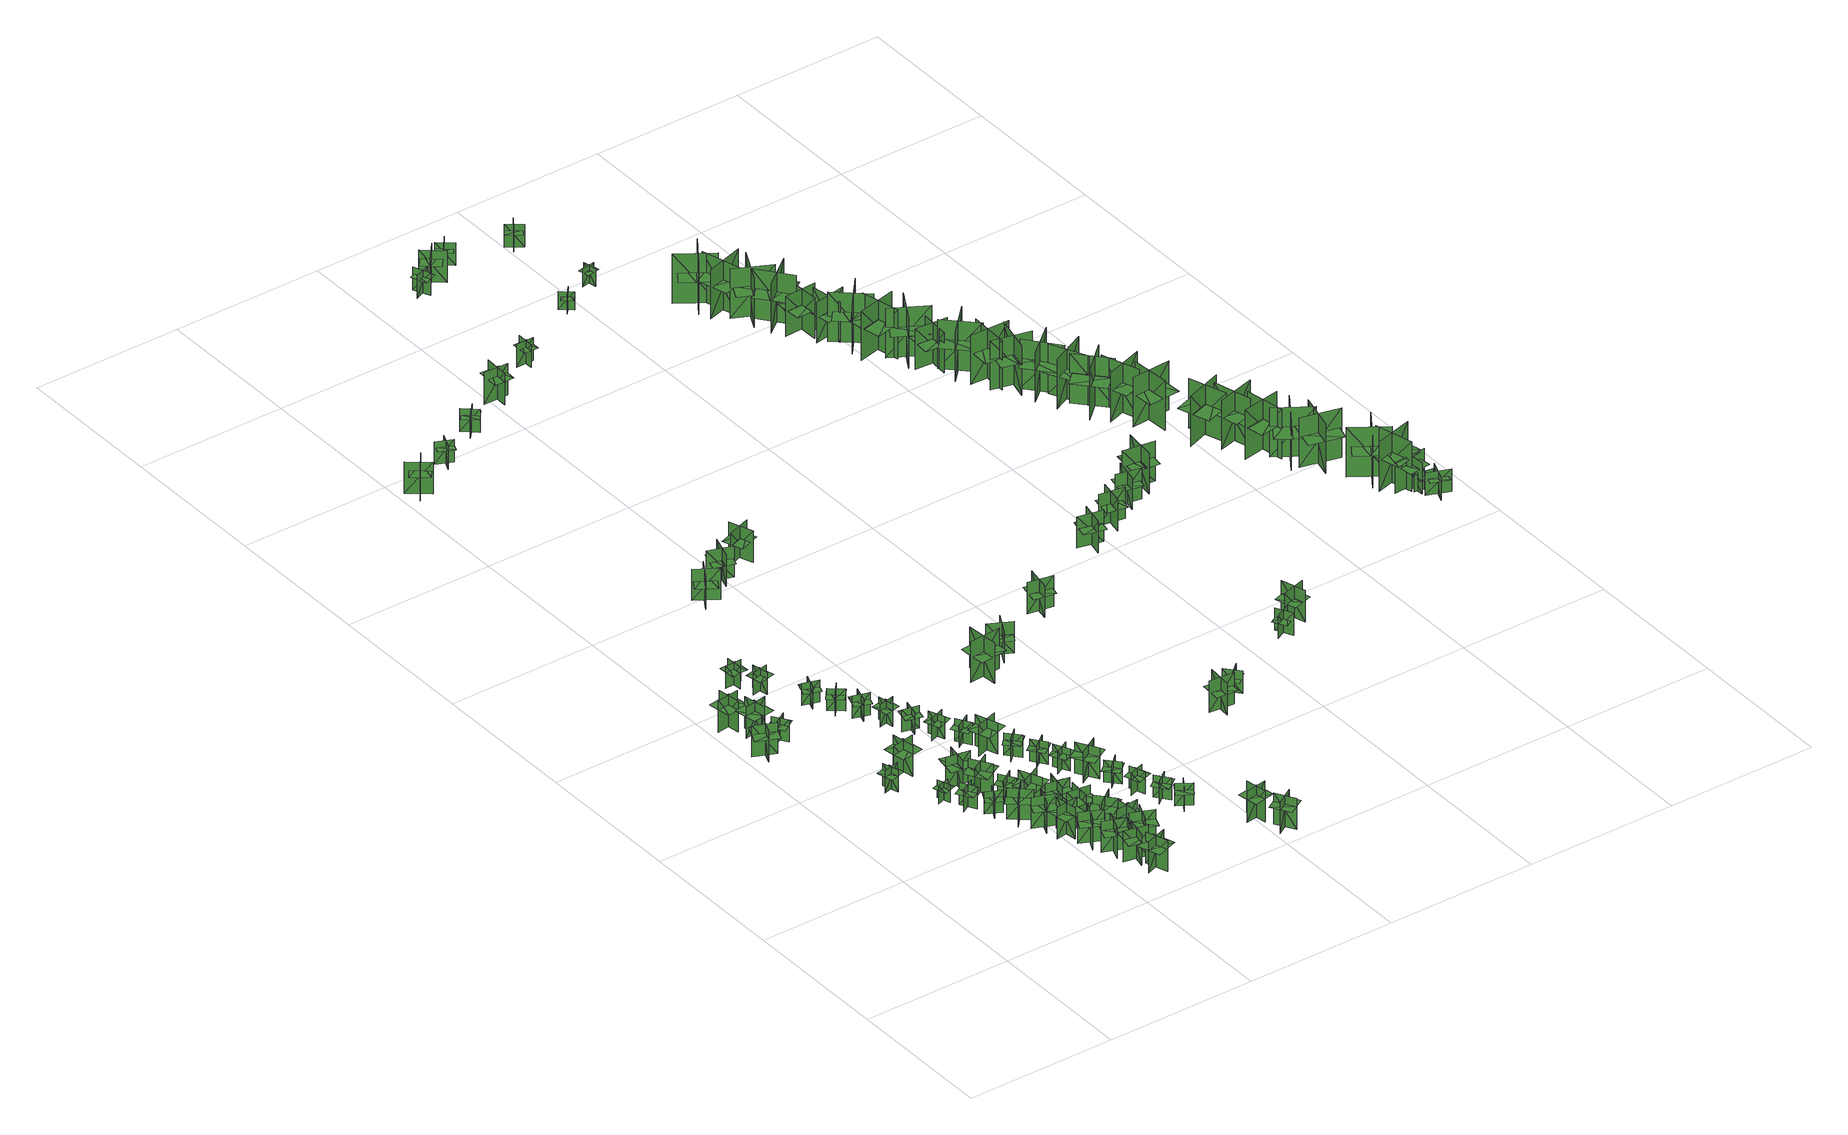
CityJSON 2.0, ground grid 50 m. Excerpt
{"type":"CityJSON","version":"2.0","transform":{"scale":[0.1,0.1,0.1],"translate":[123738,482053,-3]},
"CityObjects":{
"tree1":{"type":"SolitaryVegetationObject","geometry":[{"type":"MultiSurface","lod":"1","boundaries":[[[0,1,2]],[[0,2,3]],[[4,5,6]],[[4,6,7]],[[8,9,10]],[[8,10,11]],[[8,11,12]],[[8,12,13]]]}]},
"tree2":{"type":"SolitaryVegetationObject","geometry":[{"type":"MultiSurface","lod":"1","boundaries":[[[14,15,16]],[[14,16,17]],[[18,19,20]],[[18,20,21]],[[22,23,24]],[[22,24,25]],[[22,25,26]],[[22,26,27]]]}]},
"tree3":{"type":"SolitaryVegetationObject","geometry":[{"type":"MultiSurface","lod":"1","boundaries":[[[28,29,30]],[[28,30,31]],[[32,33,34]],[[32,34,35]],[[36,37,38]],[[36,38,39]],[[36,39,40]],[[36,40,41]]]}]},
"tree4":{"type":"SolitaryVegetationObject","geometry":[{"type":"MultiSurface","lod":"1","boundaries":[[[42,43,44]],[[42,44,45]],[[46,47,48]],[[46,48,49]],[[50,51,52]],[[50,52,53]],[[50,53,54]],[[50,54,55]]]}]},
"tree5":{"type":"SolitaryVegetationObject","geometry":[{"type":"MultiSurface","lod":"1","boundaries":[[[56,57,58]],[[56,58,59]],[[60,61,62]],[[60,62,63]],[[64,65,66]],[[64,66,67]],[[64,67,68]],[[64,68,69]]]}]},
"tree6":{"type":"SolitaryVegetationObject","geometry":[{"type":"MultiSurface","lod":"1","boundaries":[[[70,71,72]],[[70,72,73]],[[74,75,76]],[[74,76,77]],[[78,79,80]],[[78,80,81]],[[78,81,82]],[[78,82,83]]]}]},
"tree7":{"type":"SolitaryVegetationObject","geometry":[{"type":"MultiSurface","lod":"1","boundaries":[[[84,85,86]],[[84,86,87]],[[88,89,90]],[[88,90,91]],[[92,93,94]],[[92,94,95]],[[92,95,96]],[[92,96,97]]]}]},
"tree8":{"type":"SolitaryVegetationObject","geometry":[{"type":"MultiSurface","lod":"1","boundaries":[[[98,99,100]],[[98,100,101]],[[102,103,104]],[[102,104,105]],[[106,107,108]],[[106,108,109]],[[106,109,110]],[[106,110,111]]]}]},
"tree9":{"type":"SolitaryVegetationObject","geometry":[{"type":"MultiSurface","lod":"1","boundaries":[[[112,113,114]],[[112,114,115]],[[116,117,118]],[[116,118,119]],[[120,121,122]],[[120,122,123]],[[120,123,124]],[[120,124,125]]]}]},
"tree10":{"type":"SolitaryVegetationObject","geometry":[{"type":"MultiSurface","lod":"1","boundaries":[[[126,127,128]],[[126,128,129]],[[130,131,132]],[[130,132,133]],[[134,135,136]],[[134,136,137]],[[134,137,138]],[[134,138,139]]]}]},
"tree11":{"type":"SolitaryVegetationObject","geometry":[{"type":"MultiSurface","lod":"1","boundaries":[[[140,141,142]],[[140,142,143]],[[144,145,146]],[[144,146,147]],[[148,149,150]],[[148,150,151]],[[148,151,152]],[[148,152,153]]]}]},
"tree12":{"type":"SolitaryVegetationObject","geometry":[{"type":"MultiSurface","lod":"1","boundaries":[[[154,155,156]],[[154,156,157]],[[158,159,160]],[[158,160,161]],[[162,163,164]],[[162,164,165]],[[162,165,166]],[[162,166,167]]]}]},
"tree13":{"type":"SolitaryVegetationObject","geometry":[{"type":"MultiSurface","lod":"1","boundaries":[[[168,169,170]],[[168,170,171]],[[172,173,174]],[[172,174,175]],[[176,177,178]],[[176,178,179]],[[176,179,180]],[[176,180,181]]]}]},
"tree14":{"type":"SolitaryVegetationObject","geometry":[{"type":"MultiSurface","lod":"1","boundaries":[[[182,183,184]],[[182,184,185]],[[186,187,188]],[[186,188,189]],[[190,191,192]],[[190,192,193]],[[190,193,194]],[[190,194,195]]]}]},
"tree15":{"type":"SolitaryVegetationObject","geometry":[{"type":"MultiSurface","lod":"1","boundaries":[[[196,197,198]],[[196,198,199]],[[200,201,202]],[[200,202,203]],[[204,205,206]],[[204,206,207]],[[204,207,208]],[[204,208,209]]]}]},
"tree16":{"type":"SolitaryVegetationObject","geometry":[{"type":"MultiSurface","lod":"1","boundaries":[[[210,211,212]],[[210,212,213]],[[214,215,216]],[[214,216,217]],[[218,219,220]],[[218,220,221]],[[218,221,222]],[[218,222,223]]]}]},
"tree17":{"type":"SolitaryVegetationObject","geometry":[{"type":"MultiSurface","lod":"1","boundaries":[[[224,225,226]],[[224,226,227]],[[228,229,230]],[[228,230,231]],[[232,233,234]],[[232,234,235]],[[232,235,236]],[[232,236,237]]]}]},
"tree18":{"type":"SolitaryVegetationObject","geometry":[{"type":"MultiSurface","lod":"1","boundaries":[[[238,239,240]],[[238,240,241]],[[242,243,244]],[[242,244,245]],[[246,247,248]],[[246,248,249]],[[246,249,250]],[[246,250,251]]]}]},
"tree19":{"type":"SolitaryVegetationObject","geometry":[{"type":"MultiSurface","lod":"1","boundaries":[[[252,253,254]],[[252,254,255]],[[256,257,258]],[[256,258,259]],[[260,261,262]],[[260,262,263]],[[260,263,264]],[[260,264,265]]]}]},
"tree20":{"type":"SolitaryVegetationObject","geometry":[{"type":"MultiSurface","lod":"1","boundaries":[[[266,267,268]],[[266,268,269]],[[270,271,272]],[[270,272,273]],[[274,275,276]],[[274,276,277]],[[274,277,278]],[[274,278,279]]]}]},
"tree21":{"type":"SolitaryVegetationObject","geometry":[{"type":"MultiSurface","lod":"1","boundaries":[[[280,281,282]],[[280,282,283]],[[284,285,286]],[[284,286,287]],[[288,289,290]],[[288,290,291]],[[288,291,292]],[[288,292,293]]]}]},
"tree22":{"type":"SolitaryVegetationObject","geometry":[{"type":"MultiSurface","lod":"1","boundaries":[[[294,295,296]],[[294,296,297]],[[298,299,300]],[[298,300,301]],[[302,303,304]],[[302,304,305]],[[302,305,306]],[[302,306,307]]]}]},
"tree23":{"type":"SolitaryVegetationObject","geometry":[{"type":"MultiSurface","lod":"1","boundaries":[[[308,309,310]],[[308,310,311]],[[312,313,314]],[[312,314,315]],[[316,317,318]],[[316,318,319]],[[316,319,320]],[[316,320,321]]]}]},
"tree24":{"type":"SolitaryVegetationObject","geometry":[{"type":"MultiSurface","lod":"1","boundaries":[[[322,323,324]],[[322,324,325]],[[326,327,328]],[[326,328,329]],[[330,331,332]],[[330,332,333]],[[330,333,334]],[[330,334,335]]]}]},
"tree25":{"type":"SolitaryVegetationObject","geometry":[{"type":"MultiSurface","lod":"1","boundaries":[[[336,337,338]],[[336,338,339]],[[340,341,342]],[[340,342,343]],[[344,345,346]],[[344,346,347]],[[344,347,348]],[[344,348,349]]]}]},
"tree26":{"type":"SolitaryVegetationObject","geometry":[{"type":"MultiSurface","lod":"1","boundaries":[[[350,351,352]],[[350,352,353]],[[354,355,356]],[[354,356,357]],[[358,359,360]],[[358,360,361]],[[358,361,362]],[[358,362,363]]]}]},
"tree27":{"type":"SolitaryVegetationObject","geometry":[{"type":"MultiSurface","lod":"1","boundaries":[[[364,365,366]],[[364,366,367]],[[368,369,370]],[[368,370,371]],[[372,373,374]],[[372,374,375]],[[372,375,376]],[[372,376,377]]]}]},
"tree28":{"type":"SolitaryVegetationObject","geometry":[{"type":"MultiSurface","lod":"1","boundaries":[[[378,379,380]],[[378,380,381]],[[382,383,384]],[[382,384,385]],[[386,387,388]],[[386,388,389]],[[386,389,390]],[[386,390,391]]]}]},
"tree29":{"type":"SolitaryVegetationObject","geometry":[{"type":"MultiSurface","lod":"1","boundaries":[[[392,393,394]],[[392,394,395]],[[396,397,398]],[[396,398,399]],[[400,401,402]],[[400,402,403]],[[400,403,404]],[[400,404,405]]]}]},
"tree30":{"type":"SolitaryVegetationObject","geometry":[{"type":"MultiSurface","lod":"1","boundaries":[[[406,407,408]],[[406,408,409]],[[410,411,412]],[[410,412,413]],[[414,415,416]],[[414,416,417]],[[414,417,418]],[[414,418,419]]]}]},
"tree31":{"type":"SolitaryVegetationObject","geometry":[{"type":"MultiSurface","lod":"1","boundaries":[[[420,421,422]],[[420,422,423]],[[424,425,426]],[[424,426,427]],[[428,429,430]],[[428,430,431]],[[428,431,432]],[[428,432,433]]]}]},
"tree32":{"type":"SolitaryVegetationObject","geometry":[{"type":"MultiSurface","lod":"1","boundaries":[[[434,435,436]],[[434,436,437]],[[438,439,440]],[[438,440,441]],[[442,443,444]],[[442,444,445]],[[442,445,446]],[[442,446,447]]]}]},
"tree33":{"type":"SolitaryVegetationObject","geometry":[{"type":"MultiSurface","lod":"1","boundaries":[[[448,449,450]],[[448,450,451]],[[452,453,454]],[[452,454,455]],[[456,457,458]],[[456,458,459]],[[456,459,460]],[[456,460,461]]]}]},
"tree34":{"type":"SolitaryVegetationObject","geometry":[{"type":"MultiSurface","lod":"1","boundaries":[[[462,463,464]],[[462,464,465]],[[466,467,468]],[[466,468,469]],[[470,471,472]],[[470,472,473]],[[470,473,474]],[[470,474,475]]]}]},
"tree35":{"type":"SolitaryVegetationObject","geometry":[{"type":"MultiSurface","lod":"1","boundaries":[[[476,477,478]],[[476,478,479]],[[480,481,482]],[[480,482,483]],[[484,485,486]],[[484,486,487]],[[484,487,488]],[[484,488,489]]]}]},
"tree36":{"type":"SolitaryVegetationObject","geometry":[{"type":"MultiSurface","lod":"1","boundaries":[[[490,491,492]],[[490,492,493]],[[494,495,496]],[[494,496,497]],[[498,499,500]],[[498,500,501]],[[498,501,502]],[[498,502,503]]]}]},
"tree37":{"type":"SolitaryVegetationObject","geometry":[{"type":"MultiSurface","lod":"1","boundaries":[[[504,505,506]],[[504,506,507]],[[508,509,510]],[[508,510,511]],[[512,513,514]],[[512,514,515]],[[512,515,516]],[[512,516,517]]]}]},
"tree38":{"type":"SolitaryVegetationObject","geometry":[{"type":"MultiSurface","lod":"1","boundaries":[[[518,519,520]],[[518,520,521]],[[522,523,524]],[[522,524,525]],[[526,527,528]],[[526,528,529]],[[526,529,530]],[[526,530,531]]]}]},
"tree39":{"type":"SolitaryVegetationObject","geometry":[{"type":"MultiSurface","lod":"1","boundaries":[[[532,533,534]],[[532,534,535]],[[536,537,538]],[[536,538,539]],[[540,541,542]],[[540,542,543]],[[540,543,544]],[[540,544,545]]]}]},
"tree40":{"type":"SolitaryVegetationObject","geometry":[{"type":"MultiSurface","lod":"1","boundaries":[[[546,547,548]],[[546,548,549]],[[550,551,552]],[[550,552,553]],[[554,555,556]],[[554,556,557]],[[554,558,559]],[[554,559,555]]]}]},
"tree41":{"type":"SolitaryVegetationObject","geometry":[{"type":"MultiSurface","lod":"1","boundaries":[[[560,561,562]],[[560,562,563]],[[564,565,566]],[[564,566,567]],[[568,569,570]],[[568,570,571]],[[568,571,572]],[[568,572,573]]]}]},
"tree42":{"type":"SolitaryVegetationObject","geometry":[{"type":"MultiSurface","lod":"1","boundaries":[[[574,575,576]],[[574,576,577]],[[578,579,580]],[[578,580,581]],[[582,583,584]],[[582,584,585]],[[582,585,586]],[[582,586,587]]]}]},
"tree43":{"type":"SolitaryVegetationObject","geometry":[{"type":"MultiSurface","lod":"1","boundaries":[[[588,589,590]],[[588,590,591]],[[592,593,594]],[[592,594,595]],[[596,597,598]],[[596,598,599]],[[596,599,600]],[[596,600,601]]]}]},
"tree44":{"type":"SolitaryVegetationObject","geometry":[{"type":"MultiSurface","lod":"1","boundaries":[[[602,603,604]],[[602,604,605]],[[606,607,608]],[[606,608,609]],[[610,611,612]],[[610,612,613]],[[610,613,614]],[[610,614,615]]]}]},
"tree45":{"type":"SolitaryVegetationObject","geometry":[{"type":"MultiSurface","lod":"1","boundaries":[[[616,617,618]],[[616,618,619]],[[620,621,622]],[[620,622,623]],[[624,625,626]],[[624,626,627]],[[624,628,629]],[[624,629,625]]]}]},
"tree46":{"type":"SolitaryVegetationObject","geometry":[{"type":"MultiSurface","lod":"1","boundaries":[[[630,631,632]],[[630,632,633]],[[634,635,636]],[[634,636,637]],[[638,639,640]],[[638,640,641]],[[638,641,642]],[[638,642,643]]]}]},
"tree47":{"type":"SolitaryVegetationObject","geometry":[{"type":"MultiSurface","lod":"1","boundaries":[[[644,645,646]],[[644,646,647]],[[648,649,650]],[[648,650,651]],[[652,653,654]],[[652,654,655]],[[652,655,656]],[[652,656,657]]]}]},
"tree48":{"type":"SolitaryVegetationObject","geometry":[{"type":"MultiSurface","lod":"1","boundaries":[[[658,659,660]],[[658,660,661]],[[662,663,664]],[[662,664,665]],[[666,667,668]],[[666,668,669]],[[666,670,671]],[[666,671,667]]]}]},
"tree49":{"type":"SolitaryVegetationObject","geometry":[{"type":"MultiSurface","lod":"1","boundaries":[[[672,673,674]],[[672,674,675]],[[676,677,678]],[[676,678,679]],[[680,681,682]],[[680,682,683]],[[680,684,685]],[[680,685,681]]]}]},
"tree50":{"type":"SolitaryVegetationObject","geometry":[{"type":"MultiSurface","lod":"1","boundaries":[[[686,687,688]],[[686,688,689]],[[690,691,692]],[[690,692,693]],[[694,695,696]],[[694,696,697]],[[694,698,699]],[[694,699,695]]]}]},
"tree51":{"type":"SolitaryVegetationObject","geometry":[{"type":"MultiSurface","lod":"1","boundaries":[[[700,701,702]],[[700,702,703]],[[704,705,706]],[[704,706,707]],[[708,709,710]],[[708,710,711]],[[708,712,713]],[[708,713,709]]]}]},
"tree52":{"type":"SolitaryVegetationObject","geometry":[{"type":"MultiSurface","lod":"1","boundaries":[[[714,715,716]],[[714,716,717]],[[718,719,720]],[[718,720,721]],[[722,723,724]],[[722,724,725]],[[722,726,727]],[[722,727,723]]]}]},
"tree53":{"type":"SolitaryVegetationObject","geometry":[{"type":"MultiSurface","lod":"1","boundaries":[[[728,729,730]],[[728,730,731]],[[732,733,734]],[[732,734,735]],[[736,737,738]],[[736,738,739]],[[736,740,741]],[[736,741,737]]]}]},
"tree54":{"type":"SolitaryVegetationObject","geometry":[{"type":"MultiSurface","lod":"1","boundaries":[[[742,743,744]],[[742,744,745]],[[746,747,748]],[[746,748,749]],[[750,751,752]],[[750,752,753]],[[750,754,755]],[[750,755,751]]]}]},
"tree55":{"type":"SolitaryVegetationObject","geometry":[{"type":"MultiSurface","lod":"1","boundaries":[[[756,757,758]],[[756,758,759]],[[760,761,762]],[[760,762,763]],[[764,765,766]],[[764,766,767]],[[764,768,769]],[[764,769,765]]]}]},
"tree56":{"type":"SolitaryVegetationObject","geometry":[{"type":"MultiSurface","lod":"1","boundaries":[[[770,771,772]],[[770,772,773]],[[774,775,776]],[[774,776,777]],[[778,779,780]],[[778,780,781]],[[778,782,783]],[[778,783,779]]]}]},
"tree57":{"type":"SolitaryVegetationObject","geometry":[{"type":"MultiSurface","lod":"1","boundaries":[[[784,785,786]],[[784,786,787]],[[788,789,790]],[[788,790,791]],[[792,793,794]],[[792,794,795]],[[792,796,797]],[[792,797,793]]]}]},
"tree58":{"type":"SolitaryVegetationObject","geometry":[{"type":"MultiSurface","lod":"1","boundaries":[[[798,799,800]],[[798,800,801]],[[802,803,804]],[[802,804,805]],[[806,807,808]],[[806,808,809]],[[806,810,811]],[[806,811,807]]]}]},
"tree59":{"type":"SolitaryVegetationObject","geometry":[{"type":"MultiSurface","lod":"1","boundaries":[[[812,813,814]],[[812,814,815]],[[816,817,818]],[[816,818,819]],[[820,821,822]],[[820,822,823]],[[820,824,825]],[[820,825,821]]]}]},
"tree60":{"type":"SolitaryVegetationObject","geometry":[{"type":"MultiSurface","lod":"1","boundaries":[[[826,827,828]],[[826,828,829]],[[830,831,832]],[[830,832,833]],[[834,835,836]],[[834,836,837]],[[834,838,839]],[[834,839,835]]]}]},
"tree61":{"type":"SolitaryVegetationObject","geometry":[{"type":"MultiSurface","lod":"1","boundaries":[[[840,841,842]],[[840,842,843]],[[844,845,846]],[[844,846,847]],[[848,849,850]],[[848,850,851]],[[848,852,853]],[[848,853,849]]]}]},
"tree62":{"type":"SolitaryVegetationObject","geometry":[{"type":"MultiSurface","lod":"1","boundaries":[[[854,855,856]],[[854,856,857]],[[858,859,860]],[[858,860,861]],[[862,863,864]],[[862,864,865]],[[862,866,867]],[[862,867,863]]]}]},
"tree63":{"type":"SolitaryVegetationObject","geometry":[{"type":"MultiSurface","lod":"1","boundaries":[[[868,869,870]],[[868,870,871]],[[872,873,874]],[[872,874,875]],[[876,877,878]],[[876,878,879]],[[876,880,881]],[[876,881,877]]]}]},
"tree64":{"type":"SolitaryVegetationObject","geometry":[{"type":"MultiSurface","lod":"1","boundaries":[[[882,883,884]],[[882,884,885]],[[886,887,888]],[[886,888,889]],[[890,891,892]],[[890,892,893]],[[890,894,895]],[[890,895,891]]]}]},
"tree65":{"type":"SolitaryVegetationObject","geometry":[{"type":"MultiSurface","lod":"1","boundaries":[[[896,897,898]],[[896,898,899]],[[900,901,902]],[[900,902,903]],[[904,905,906]],[[904,906,907]],[[904,908,909]],[[904,909,905]]]}]},
"tree66":{"type":"SolitaryVegetationObject","geometry":[{"type":"MultiSurface","lod":"1","boundaries":[[[910,911,912]],[[910,912,913]],[[914,915,916]],[[914,916,917]],[[918,919,920]],[[918,920,921]],[[918,922,923]],[[918,923,919]]]}]},
"tree67":{"type":"SolitaryVegetationObject","geometry":[{"type":"MultiSurface","lod":"1","boundaries":[[[924,925,926]],[[924,926,927]],[[928,929,930]],[[928,930,931]],[[932,933,934]],[[932,934,935]],[[932,936,937]],[[932,937,933]]]}]},
"tree68":{"type":"SolitaryVegetationObject","geometry":[{"type":"MultiSurface","lod":"1","boundaries":[[[938,939,940]],[[938,940,941]],[[942,943,944]],[[942,944,945]],[[946,947,948]],[[946,948,949]],[[946,950,951]],[[946,951,947]]]}]},
"tree69":{"type":"SolitaryVegetationObject","geometry":[{"type":"MultiSurface","lod":"1","boundaries":[[[952,953,954]],[[952,954,955]],[[956,957,958]],[[956,958,959]],[[960,961,962]],[[960,962,963]],[[960,964,965]],[[960,965,961]]]}]},
"tree70":{"type":"SolitaryVegetationObject","geometry":[{"type":"MultiSurface","lod":"1","boundaries":[[[966,967,968]],[[966,968,969]],[[970,971,972]],[[970,972,973]],[[974,975,976]],[[974,976,977]],[[974,978,979]],[[974,979,975]]]}]},
"tree71":{"type":"SolitaryVegetationObject","geometry":[{"type":"MultiSurface","lod":"1","boundaries":[[[980,981,982]],[[980,982,983]],[[984,985,986]],[[984,986,987]],[[988,989,990]],[[988,990,991]],[[988,992,993]],[[988,993,989]]]}]},
"tree72":{"type":"SolitaryVegetationObject","geometry":[{"type":"MultiSurface","lod":"1","boundaries":[[[994,995,996]],[[994,996,997]],[[998,999,1000]],[[998,1000,1001]],[[1002,1003,1004]],[[1002,1004,1005]],[[1002,1006,1007]],[[1002,1007,1003]]]}]},
"tree73":{"type":"SolitaryVegetationObject","geometry":[{"type":"MultiSurface","lod":"1","boundaries":[[[1008,1009,1010]],[[1008,1010,1011]],[[1012,1013,1014]],[[1012,1014,1015]],[[1016,1017,1018]],[[1016,1018,1019]],[[1016,1020,1021]],[[1016,1021,1017]]]}]},
"tree74":{"type":"SolitaryVegetationObject","geometry":[{"type":"MultiSurface","lod":"1","boundaries":[[[1022,1023,1024]],[[1022,1024,1025]],[[1026,1027,1028]],[[1026,1028,1029]],[[1030,1031,1032]],[[1030,1032,1033]],[[1030,1034,1035]],[[1030,1035,1031]]]}]},
"tree75":{"type":"SolitaryVegetationObject","geometry":[{"type":"MultiSurface","lod":"1","boundaries":[[[1036,1037,1038]],[[1036,1038,1039]],[[1040,1041,1042]],[[1040,1042,1043]],[[1044,1045,1046]],[[1044,1046,1047]],[[1044,1048,1049]],[[1044,1049,1045]]]}]},
"tree76":{"type":"SolitaryVegetationObject","geometry":[{"type":"MultiSurface","lod":"1","boundaries":[[[1050,1051,1052]],[[1050,1052,1053]],[[1054,1055,1056]],[[1054,1056,1057]],[[1058,1059,1060]],[[1058,1060,1061]],[[1058,1062,1063]],[[1058,1063,1059]]]}]},
"tree77":{"type":"SolitaryVegetationObject","geometry":[{"type":"MultiSurface","lod":"1","boundaries":[[[1064,1065,1066]],[[1064,1066,1067]],[[1068,1069,1070]],[[1068,1070,1071]],[[1072,1073,1074]],[[1072,1074,1075]],[[1072,1076,1077]],[[1072,1077,1073]]]}]},
"tree78":{"type":"SolitaryVegetationObject","geometry":[{"type":"MultiSurface","lod":"1","boundaries":[[[1078,1079,1080]],[[1078,1080,1081]],[[1082,1083,1084]],[[1082,1084,1085]],[[1086,1087,1088]],[[1086,1088,1089]],[[1086,1090,1091]],[[1086,1091,1087]]]}]},
"tree79":{"type":"SolitaryVegetationObject","geometry":[{"type":"MultiSurface","lod":"1","boundaries":[[[1092,1093,1094]],[[1092,1094,1095]],[[1096,1097,1098]],[[1096,1098,1099]],[[1100,1101,1102]],[[1100,1102,1103]],[[1100,1104,1105]],[[1100,1105,1101]]]}]},
"tree80":{"type":"SolitaryVegetationObject","geometry":[{"type":"MultiSurface","lod":"1","boundaries":[[[1106,1107,1108]],[[1106,1108,1109]],[[1110,1111,1112]],[[1110,1112,1113]],[[1114,1115,1116]],[[1114,1116,1117]],[[1114,1118,1119]],[[1114,1119,1115]]]}]},
"tree81":{"type":"SolitaryVegetationObject","geometry":[{"type":"MultiSurface","lod":"1","boundaries":[[[1120,1121,1122]],[[1120,1122,1123]],[[1124,1125,1126]],[[1124,1126,1127]],[[1128,1129,1130]],[[1128,1130,1131]],[[1128,1132,1133]],[[1128,1133,1129]]]}]},
"tree82":{"type":"SolitaryVegetationObject","geometry":[{"type":"MultiSurface","lod":"1","boundaries":[[[1134,1135,1136]],[[1134,1136,1137]],[[1138,1139,1140]],[[1138,1140,1141]],[[1142,1143,1144]],[[1142,1144,1145]],[[1142,1146,1147]],[[1142,1147,1143]]]}]},
"tree83":{"type":"SolitaryVegetationObject","geometry":[{"type":"MultiSurface","lod":"1","boundaries":[[[1148,1149,1150]],[[1148,1150,1151]],[[1152,1153,1154]],[[1152,1154,1155]],[[1156,1157,1158]],[[1156,1158,1159]],[[1156,1160,1161]],[[1156,1161,1157]]]}]},
"tree84":{"type":"SolitaryVegetationObject","geometry":[{"type":"MultiSurface","lod":"1","boundaries":[[[1162,1163,1164]],[[1162,1164,1165]],[[1166,1167,1168]],[[1166,1168,1169]],[[1170,1171,1172]],[[1170,1172,1173]],[[1170,1174,1175]],[[1170,1175,1171]]]}]},
"tree85":{"type":"SolitaryVegetationObject","geometry":[{"type":"MultiSurface","lod":"1","boundaries":[[[1176,1177,1178]],[[1176,1178,1179]],[[1180,1181,1182]],[[1180,1182,1183]],[[1184,1185,1186]],[[1184,1186,1187]],[[1184,1188,1189]],[[1184,1189,1185]]]}]},
"tree86":{"type":"SolitaryVegetationObject","geometry":[{"type":"MultiSurface","lod":"1","boundaries":[[[1190,1191,1192]],[[1190,1192,1193]],[[1194,1195,1196]],[[1194,1196,1197]],[[1198,1199,1200]],[[1198,1200,1201]],[[1198,1202,1203]],[[1198,1203,1199]]]}]},
"tree87":{"type":"SolitaryVegetationObject","geometry":[{"type":"MultiSurface","lod":"1","boundaries":[[[1204,1205,1206]],[[1204,1206,1207]],[[1208,1209,1210]],[[1208,1210,1211]],[[1212,1213,1214]],[[1212,1214,1215]],[[1212,1216,1217]],[[1212,1217,1213]]]}]},
"tree88":{"type":"SolitaryVegetationObject","geometry":[{"type":"MultiSurface","lod":"1","boundaries":[[[1218,1219,1220]],[[1218,1220,1221]],[[1222,1223,1224]],[[1222,1224,1225]],[[1226,1227,1228]],[[1226,1228,1229]],[[1226,1230,1231]],[[1226,1231,1227]]]}]},
"tree89":{"type":"SolitaryVegetationObject","geometry":[{"type":"MultiSurface","lod":"1","boundaries":[[[1232,1233,1234]],[[1232,1234,1235]],[[1236,1237,1238]],[[1236,1238,1239]],[[1240,1241,1242]],[[1240,1242,1243]],[[1240,1244,1245]],[[1240,1245,1241]]]}]},
"tree90":{"type":"SolitaryVegetationObject","geometry":[{"type":"MultiSurface","lod":"1","boundaries":[[[1246,1247,1248]],[[1246,1248,1249]],[[1250,1251,1252]],[[1250,1252,1253]],[[1254,1255,1256]],[[1254,1256,1257]],[[1254,1258,1259]],[[1254,1259,1255]]]}]},
"tree91":{"type":"SolitaryVegetationObject","geometry":[{"type":"MultiSurface","lod":"1","boundaries":[[[1260,1261,1262]],[[1260,1262,1263]],[[1264,1265,1266]],[[1264,1266,1267]],[[1268,1269,1270]],[[1268,1270,1271]],[[1268,1272,1273]],[[1268,1273,1269]]]}]},
"tree92":{"type":"SolitaryVegetationObject","geometry":[{"type":"MultiSurface","lod":"1","boundaries":[[[1274,1275,1276]],[[1274,1276,1277]],[[1278,1279,1280]],[[1278,1280,1281]],[[1282,1283,1284]],[[1282,1284,1285]],[[1282,1286,1287]],[[1282,1287,1283]]]}]},
"tree93":{"type":"SolitaryVegetationObject","geometry":[{"type":"MultiSurface","lod":"1","boundaries":[[[1288,1289,1290]],[[1288,1290,1291]],[[1292,1293,1294]],[[1292,1294,1295]],[[1296,1297,1298]],[[1296,1298,1299]],[[1296,1300,1301]],[[1296,1301,1297]]]}]},
"tree94":{"type":"SolitaryVegetationObject","geometry":[{"type":"MultiSurface","lod":"1","boundaries":[[[1302,1303,1304]],[[1302,1304,1305]],[[1306,1307,1308]],[[1306,1308,1309]],[[1310,1311,1312]],[[1310,1312,1313]],[[1310,1314,1315]],[[1310,1315,1311]]]}]},
"tree95":{"type":"SolitaryVegetationObject","geometry":[{"type":"MultiSurface","lod":"1","boundaries":[[[1316,1317,1318]],[[1316,1318,1319]],[[1320,1321,1322]],[[1320,1322,1323]],[[1324,1325,1326]],[[1324,1326,1327]],[[1324,1328,1329]],[[1324,1329,1325]]]}]},
"tree96":{"type":"SolitaryVegetationObject","geometry":[{"type":"MultiSurface","lod":"1","boundaries":[[[1330,1331,1332]],[[1330,1332,1333]],[[1334,1335,1336]],[[1334,1336,1337]],[[1338,1339,1340]],[[1338,1340,1341]],[[1338,1341,1342]],[[1338,1342,1343]]]}]},
"tree97":{"type":"SolitaryVegetationObject","geometry":[{"type":"MultiSurface","lod":"1","boundaries":[[[1344,1345,1346]],[[1344,1346,1347]],[[1348,1349,1350]],[[1348,1350,1351]],[[1352,1353,1354]],[[1352,1354,1355]],[[1352,1355,1356]],[[1352,1356,1357]]]}]},
"tree98":{"type":"SolitaryVegetationObject","geometry":[{"type":"MultiSurface","lod":"1","boundaries":[[[1358,1359,1360]],[[1358,1360,1361]],[[1362,1363,1364]],[[1362,1364,1365]],[[1366,1367,1368]],[[1366,1368,1369]],[[1366,1369,1370]],[[1366,1370,1371]]]}]}
},
"vertices":[
[41,1204,23],[70,1276,23],[70,1276,131],[41,1204,131],[88,1224,23],[17,1254,23],[17,1254,131],[88,1224,131],[88,1224,101],[103,1260,101],[32,1289,101],[17,1254,101],[2,1218,101],[73,1188,101],
[94,1428,20],[17,1416,20],[17,1416,128],[94,1428,128],[52,1458,20],[64,1382,20],[64,1382,128],[52,1458,128],[52,1458,97],[14,1452,97],[26,1376,97],[64,1382,97],[103,1388,97],[90,1464,97],
[63,1343,20],[140,1356,20],[140,1356,128],[63,1343,128],[105,1313,20],[92,1389,20],[92,1389,128],[105,1313,128],[105,1313,98],[144,1319,98],[130,1396,98],[92,1389,98],[54,1382,98],[67,1306,98],
[216,878,23],[269,893,23],[269,893,100],[216,878,100],[248,860,23],[233,913,23],[233,913,100],[248,860,100],[248,860,79],[274,867,79],[260,920,79],[233,913,79],[207,906,79],[221,853,79],
[121,1300,20],[151,1254,20],[151,1254,97],[121,1300,97],[113,1264,20],[159,1294,20],[159,1294,97],[113,1264,97],[113,1264,76],[128,1241,76],[175,1271,76],[159,1294,76],[144,1317,76],[98,1287,76],
[348,756,24],[305,742,24],[305,742,85],[348,756,85],[321,769,24],[335,727,24],[335,727,85],[321,769,85],[321,769,68],[300,762,68],[314,720,68],[335,727,68],[356,734,68],[342,776,68],
[386,694,24],[338,666,24],[338,666,101],[386,694,101],[350,703,24],[379,656,24],[379,656,101],[350,703,101],[350,703,79],[326,689,79],[355,642,79],[379,656,79],[402,670,79],[373,718,79],
[380,624,23],[429,598,23],[429,598,100],[380,624,100],[391,588,23],[417,637,23],[417,637,100],[391,588,100],[391,588,79],[415,576,79],[441,624,79],[417,637,79],[392,650,79],[367,601,79],
[333,904,19],[319,980,19],[319,980,127],[333,904,127],[363,946,19],[286,932,19],[286,932,127],[363,946,127],[363,946,97],[356,984,97],[280,971,97],[286,932,97],[293,894,97],[369,907,97],
[417,565,23],[475,514,23],[475,514,130],[417,565,130],[420,513,23],[471,571,23],[471,571,130],[420,513,130],[420,513,100],[449,488,100],[500,546,100],[471,571,100],[441,597,100],[391,539,100],
[446,485,22],[518,455,22],[518,455,130],[446,485,130],[466,437,22],[496,508,22],[496,508,130],[466,437,130],[466,437,100],[501,422,100],[531,493,100],[496,508,100],[460,523,100],[430,452,100],
[474,399,22],[551,409,22],[551,409,130],[474,399,130],[515,367,22],[505,444,22],[505,444,130],[515,367,130],[515,367,100],[554,373,100],[543,449,100],[505,444,100],[466,439,100],[477,362,100],
[555,360,24],[521,290,24],[521,290,131],[555,360,131],[506,343,24],[576,309,24],[576,309,131],[506,343,131],[506,343,101],[489,309,101],[559,275,101],[576,309,101],[593,344,101],[524,378,101],
[580,286,23],[552,214,23],[552,214,131],[580,286,131],[533,266,23],[605,238,23],[605,238,131],[533,266,131],[533,266,100],[519,229,100],[591,202,100],[605,238,100],[619,274,100],[547,302,100],
[587,144,24],[604,220,24],[604,220,131],[587,144,131],[631,172,24],[555,189,24],[555,189,131],[631,172,131],[631,172,101],[639,210,101],[564,227,101],[555,189,101],[547,151,101],[622,134,101],
[373,799,19],[450,786,19],[450,786,126],[373,799,126],[403,757,19],[416,833,19],[416,833,126],[403,757,126],[403,757,96],[441,751,96],[454,827,96],[416,833,96],[378,840,96],[365,763,96],
[603,147,24],[629,74,24],[629,74,131],[603,147,131],[580,101,24],[653,127,24],[653,127,131],[580,101,131],[580,101,101],[593,64,101],[666,90,101],[653,127,101],[640,163,101],[567,137,101],
[472,743,19],[406,704,19],[406,704,127],[472,743,127],[422,756,19],[462,690,19],[462,690,127],[422,756,127],[422,756,96],[389,736,96],[428,670,96],[462,690,96],[495,709,96],[456,776,96],
[223,1585,20],[168,1582,20],[168,1582,97],[223,1585,97],[196,1610,20],[199,1555,20],[199,1555,97],[196,1610,97],[196,1610,75],[168,1608,75],[171,1553,75],[199,1555,75],[227,1556,75],[223,1612,75],
[468,676,20],[499,630,20],[499,630,97],[468,676,97],[461,639,20],[506,670,20],[506,670,97],[461,639,97],[461,639,76],[476,617,76],[522,648,76],[506,670,76],[491,693,76],[445,662,76],
[533,551,20],[501,622,20],[501,622,128],[533,551,128],[551,600,20],[481,567,20],[481,567,128],[551,600,128],[551,600,98],[535,635,98],[465,602,98],[481,567,98],[497,532,98],[568,564,98],
[245,1487,20],[233,1541,20],[233,1541,97],[245,1487,97],[265,1518,20],[211,1507,20],[211,1507,97],[265,1518,97],[265,1518,76],[259,1545,76],[205,1534,76],[211,1507,76],[216,1479,76],[271,1491,76],
[522,521,19],[598,506,19],[598,506,126],[522,521,126],[551,478,19],[566,554,19],[566,554,126],[551,478,126],[551,478,96],[589,470,96],[604,546,96],[566,554,96],[528,562,96],[513,486,96],
[622,440,19],[545,448,19],[545,448,127],[622,440,127],[589,480,19],[581,403,19],[581,403,127],[589,480,127],[589,480,97],[551,484,97],[543,407,97],[581,403,97],[620,399,97],[628,476,97],
[291,1383,20],[343,1365,20],[343,1365,97],[291,1383,97],[307,1350,20],[325,1402,20],[325,1402,97],[307,1350,97],[307,1350,75],[333,1341,75],[351,1393,75],[325,1402,75],[299,1411,75],[281,1359,75],
[599,395,18],[647,335,18],[647,335,126],[599,395,126],[592,344,18],[653,392,18],[653,392,126],[592,344,126],[592,344,96],[616,314,96],[677,362,96],[653,392,96],[629,423,96],[568,375,96],
[676,276,19],[645,205,19],[645,205,127],[676,276,127],[628,258,19],[699,227,19],[699,227,127],[628,258,127],[628,258,96],[613,222,96],[684,191,96],[699,227,96],[714,262,96],[643,293,96],
[642,332,19],[650,255,19],[650,255,126],[642,332,126],[609,293,19],[686,300,19],[686,300,126],[609,293,126],[609,293,96],[613,254,96],[690,262,96],[686,300,96],[683,339,96],[606,331,96],
[334,1319,20],[376,1284,20],[376,1284,97],[334,1319,97],[337,1283,20],[372,1325,20],[372,1325,97],[337,1283,97],[337,1283,76],[358,1265,76],[394,1307,76],[372,1325,76],[351,1343,76],[316,1300,76],
[368,1243,21],[420,1226,21],[420,1226,98],[368,1243,98],[384,1210,21],[401,1263,21],[401,1263,98],[384,1210,98],[384,1210,77],[410,1201,77],[428,1254,77],[401,1263,77],[375,1271,77],[358,1219,77],
[406,1160,21],[460,1171,21],[460,1171,98],[406,1160,98],[437,1140,21],[426,1194,21],[426,1194,98],[437,1140,98],[437,1140,77],[464,1145,77],[453,1199,77],[426,1194,77],[399,1188,77],[410,1134,77],
[463,1070,21],[476,1123,21],[476,1123,98],[463,1070,98],[494,1089,21],[441,1102,21],[441,1102,98],[494,1089,98],[494,1089,76],[501,1115,76],[447,1129,76],[441,1102,76],[434,1075,76],[488,1062,76],
[520,1002,20],[499,1053,20],[499,1053,97],[520,1002,97],[534,1036,20],[483,1014,20],[483,1014,97],[534,1036,97],[534,1036,76],[524,1061,76],[473,1040,76],[483,1014,76],[494,989,76],[545,1010,76],
[536,976,21],[564,929,21],[564,929,98],[536,976,98],[526,941,21],[574,969,21],[574,969,98],[526,941,98],[526,941,76],[540,917,76],[588,945,76],[574,969,76],[560,993,76],[512,965,76],
[597,852,18],[571,925,18],[571,925,126],[597,852,126],[620,898,18],[546,873,18],[546,873,126],[620,898,126],[620,898,96],[607,935,96],[534,910,96],[546,873,96],[559,837,96],[632,862,96],
[642,831,21],[602,794,21],[602,794,98],[642,831,98],[606,833,21],[643,792,21],[643,792,98],[606,833,98],[606,833,76],[585,814,76],[623,774,76],[643,792,76],[664,811,76],[626,852,76],
[644,726,21],[688,759,21],[688,759,98],[644,726,98],[680,720,21],[647,765,21],[647,765,98],[680,720,98],[680,720,76],[702,737,76],[670,781,76],[647,765,76],[625,749,76],[658,704,76],
[711,655,21],[685,704,21],[685,704,98],[711,655,98],[722,691,21],[673,664,21],[673,664,98],[722,691,98],[722,691,76],[708,715,76],[660,689,76],[673,664,76],[686,640,76],[735,667,76],
[706,587,19],[773,626,19],[773,626,127],[706,587,127],[756,574,19],[717,641,19],[717,641,127],[756,574,127],[756,574,97],[790,593,97],[751,660,97],[717,641,97],[684,621,97],[723,554,97],
[80,2933,23],[29,2868,23],[29,2868,132],[80,2933,132],[15,2925,23],[80,2873,23],[80,2873,132],[15,2925,132],[75,2927,104],[29,2868,104],[54,2848,104],[101,2907,104],[50,2947,104],[3,2888,104],
[755,515,20],[796,553,20],[796,553,97],[755,515,97],[792,513,20],[755,554,20],[755,554,97],[792,513,97],[792,513,75],[812,532,75],[775,573,75],[755,554,75],[734,536,75],[771,495,75],
[829,469,20],[777,451,20],[777,451,97],[829,469,97],[796,485,20],[814,433,20],[814,433,97],[796,485,97],[796,485,76],[770,476,76],[787,424,76],[814,433,76],[840,442,76],[822,494,76],
[858,400,22],[815,366,22],[815,366,99],[858,400,99],[822,405,22],[856,361,22],[856,361,99],[822,405,99],[822,405,77],[800,387,77],[834,344,77],[856,361,77],[878,378,77],[844,422,77],
[881,341,22],[851,294,22],[851,294,99],[881,341,99],[845,333,22],[891,303,22],[891,303,99],[845,333,99],[845,333,77],[830,310,77],[876,280,77],[891,303,77],[906,327,77],[860,357,77],
[406,2011,20],[361,1940,20],[361,1940,129],[406,2011,129],[355,1999,20],[355,1999,129],[426,1955,129],[426,1955,20],[406,2005,87],[367,1943,87],[396,1925,87],[435,1987,87],[376,2024,87],[337,1961,87],
[994,186,20],[1007,115,20],[1007,115,128],[994,186,128],[964,143,20],[1035,155,20],[1035,155,128],[964,143,128],[964,143,99],[971,109,99],[1041,122,99],[1035,155,99],[1029,189,99],[958,177,99],
[1004,40,22],[1065,77,22],[1065,77,130],[1004,40,130],[1054,27,22],[1018,89,22],[1018,89,130],[1054,27,130],[1054,27,102],[1084,45,102],[1047,107,102],[1018,89,102],[988,71,102],[1025,10,102],
[172,2992,23],[226,2968,23],[226,2968,102],[172,2992,102],[189,2949,23],[213,3003,23],[213,3003,102],[189,2949,102],[176,2990,81],[226,2968,81],[235,2990,81],[186,3012,81],[167,2969,81],[216,2947,81],
[479,2001,18],[505,2081,18],[505,2081,127],[479,2001,127],[526,2025,18],[526,2025,127],[446,2051,127],[446,2051,18],[477,2007,85],[500,2077,85],[468,2087,85],[445,2017,85],[511,1996,85],[534,2066,85],
[750,1187,21],[858,1195,21],[858,1195,161],[750,1187,161],[802,1143,21],[802,1143,161],[793,1251,161],[793,1251,21],[756,1191,107],[850,1199,107],[847,1243,107],[753,1235,107],[760,1146,107],[854,1154,107],
[633,2108,19],[554,2079,19],[554,2079,128],[633,2108,128],[585,2130,19],[585,2130,128],[614,2051,128],[614,2051,19],[629,2103,86],[560,2078,86],[572,2046,86],[641,2071,86],[617,2136,86],[548,2111,86],
[332,3085,22],[376,3046,22],[376,3046,101],[332,3085,101],[335,3039,22],[374,3083,22],[374,3083,101],[335,3039,101],[335,3082,80],[376,3046,80],[391,3064,80],[351,3100,80],[320,3065,80],[361,3029,80],
[940,1233,21],[866,1272,21],[866,1272,130],[940,1233,130],[924,1283,21],[924,1283,130],[885,1209,130],[885,1209,21],[934,1232,88],[869,1267,88],[853,1236,88],[918,1202,88],[950,1264,88],[885,1298,88],
[1212,661,17],[1296,654,17],[1296,654,126],[1212,661,126],[1246,621,17],[1246,621,126],[1253,705,126],[1253,705,17],[1217,664,84],[1290,658,84],[1293,692,84],[1220,698,84],[1214,629,84],[1287,622,84],
[516,3197,24],[513,3114,24],[513,3114,134],[516,3197,134],[468,3152,24],[551,3149,24],[551,3149,134],[468,3152,134],[516,3190,105],[513,3114,105],[545,3113,105],[549,3188,105],[483,3191,105],[480,3115,105],
[1309,683,18],[1354,723,18],[1354,723,96],[1309,683,96],[1346,681,18],[1346,681,96],[1307,726,96],[1307,726,18],[1310,688,66],[1349,723,66],[1333,741,66],[1294,706,66],[1327,669,66],[1366,704,66],
[1092,1376,16],[1175,1361,16],[1175,1361,125],[1092,1376,125],[1122,1333,16],[1122,1333,125],[1137,1416,125],[1137,1416,16],[1098,1379,83],[1170,1366,83],[1176,1399,83],[1104,1412,83],[1091,1344,83],[1164,1331,83],
[689,3280,24],[688,3221,24],[688,3221,103],[689,3280,103],[656,3247,24],[715,3247,24],[715,3247,103],[656,3247,103],[689,3275,82],[688,3221,82],[712,3221,82],[712,3275,82],[666,3276,82],[665,3221,82],
[650,3740,25],[674,3686,25],[674,3686,104],[650,3740,104],[634,3697,25],[688,3721,25],[688,3721,104],[634,3697,104],[653,3736,83],[674,3686,83],[696,3696,83],[674,3745,83],[631,3726,83],[653,3677,83],
[687,3706,24],[740,3770,24],[740,3770,134],[687,3706,134],[752,3712,24],[689,3765,24],[689,3765,134],[752,3712,134],[692,3711,106],[740,3770,106],[715,3790,106],[667,3732,106],[717,3690,106],[765,3749,106],
[1648,875,17],[1595,847,17],[1595,847,95],[1648,875,95],[1612,886,17],[1612,886,95],[1640,833,95],[1640,833,17],[1646,871,65],[1599,847,65],[1611,825,65],[1657,849,65],[1634,894,65],[1588,869,65],
[1487,1542,16],[1405,1561,16],[1405,1561,125],[1487,1542,125],[1459,1587,16],[1459,1587,125],[1440,1505,125],[1440,1505,16],[1481,1540,83],[1410,1557,83],[1402,1523,83],[1474,1507,83],[1489,1575,83],[1418,1591,83],
[822,3767,25],[776,3804,25],[776,3804,103],[822,3767,103],[816,3814,25],[780,3767,25],[780,3767,103],[816,3814,103],[819,3771,83],[776,3804,83],[762,3785,83],[804,3752,83],[833,3789,83],[790,3822,83],
[960,3410,29],[929,3373,29],[929,3373,92],[960,3410,92],[922,3406,29],[958,3376,29],[958,3376,92],[922,3406,92],[957,3406,76],[929,3373,76],[943,3361,76],[971,3394,76],[943,3418,76],[915,3385,76],
[1708,869,16],[1683,950,16],[1683,950,125],[1708,869,125],[1732,916,16],[1732,916,125],[1652,891,125],[1652,891,16],[1703,873,83],[1681,943,83],[1648,933,83],[1670,863,83],[1737,884,83],[1715,954,83],
[1567,1645,16],[1552,1562,16],[1552,1562,125],[1567,1645,125],[1524,1614,16],[1524,1614,125],[1607,1600,125],[1607,1600,16],[1569,1639,83],[1557,1567,83],[1590,1561,83],[1603,1633,83],[1534,1645,83],[1522,1573,83],
[1045,3455,31],[1091,3464,31],[1091,3464,93],[1045,3455,93],[1076,3434,31],[1067,3480,31],[1067,3480,93],[1076,3434,93],[1049,3456,77],[1091,3464,77],[1088,3482,77],[1045,3474,77],[1052,3437,77],[1095,3445,77],
[1034,3719,30],[986,3754,30],[986,3754,108],[1034,3719,108],[1027,3765,30],[992,3717,30],[992,3717,108],[1027,3765,108],[1030,3722,88],[986,3754,88],[973,3735,88],[1016,3703,88],[1044,3741,88],[1000,3773,88],
[1622,1668,16],[1704,1650,16],[1704,1650,125],[1622,1668,125],[1650,1624,16],[1650,1624,125],[1669,1706,125],[1669,1706,16],[1628,1670,83],[1699,1654,83],[1707,1688,83],[1635,1704,83],[1620,1636,83],[1691,1620,83],
[1246,3168,11],[1322,3277,11],[1322,3277,183],[1246,3168,183],[1328,3183,11],[1328,3183,183],[1219,3259,183],[1219,3259,11],[1247,3178,117],[1313,3273,117],[1269,3303,117],[1203,3209,117],[1293,3146,117],[1359,3241,117],
[1737,1660,15],[1750,1768,15],[1750,1768,155],[1737,1660,155],[1790,1702,15],[1790,1702,155],[1683,1716,155],[1683,1716,15],[1733,1668,101],[1745,1761,101],[1702,1767,101],[1690,1673,101],[1779,1662,101],[1790,1756,101],
[1259,3128,12],[1386,3165,12],[1386,3165,183],[1259,3128,183],[1333,3089,12],[1333,3089,183],[1295,3216,183],[1295,3216,12],[1266,3135,117],[1377,3168,117],[1362,3219,117],[1251,3187,117],[1282,3082,117],[1393,3114,117],
[1306,3097,12],[1425,3039,12],[1425,3039,183],[1306,3097,183],[1334,3019,12],[1334,3019,183],[1392,3138,183],[1392,3138,12],[1316,3098,118],[1420,3048,118],[1443,3096,118],[1340,3147,118],[1292,3048,118],[1395,2998,118],
[1354,2964,15],[1458,3044,15],[1458,3044,187],[1354,2964,187],[1436,2954,15],[1436,2954,187],[1355,3058,187],[1355,3058,15],[1357,2973,121],[1449,3043,121],[1416,3086,121],[1324,3016,121],[1391,2929,121],[1482,2999,121],
[1485,2931,14],[1377,2926,14],[1377,2926,154],[1485,2931,154],[1435,2977,14],[1435,2977,154],[1439,2868,154],[1439,2868,14],[1478,2927,100],[1384,2922,100],[1386,2879,100],[1480,2883,100],[1476,2972,100],[1382,2968,100],
[1432,2849,12],[1538,2868,12],[1538,2868,152],[1432,2849,152],[1487,2811,12],[1487,2811,152],[1469,2917,152],[1469,2917,12],[1438,2855,98],[1531,2871,98],[1523,2914,98],[1430,2898,98],[1445,2810,98],[1538,2826,98],
[1481,2745,11],[1566,2846,11],[1566,2846,182],[1481,2745,182],[1563,2752,11],[1563,2752,182],[1462,2838,182],[1462,2838,11],[1482,2755,116],[1557,2843,116],[1516,2878,116],[1441,2790,116],[1525,2719,116],[1599,2807,116],
[1612,2731,11],[1482,2702,11],[1482,2702,182],[1612,2731,182],[1541,2775,11],[1541,2775,182],[1570,2645,182],[1570,2645,11],[1604,2724,117],[1492,2699,117],[1503,2646,117],[1616,2671,117],[1592,2778,117],[1480,2753,117],
[1546,2671,10],[1661,2605,10],[1661,2605,182],[1546,2671,182],[1568,2591,10],[1568,2591,182],[1634,2706,182],[1634,2706,10],[1556,2671,116],[1656,2614,116],[1683,2661,116],[1582,2718,116],[1528,2622,116],[1629,2566,116],
[1687,2566,11],[1579,2574,11],[1579,2574,151],[1687,2566,151],[1643,2617,11],[1643,2617,151],[1634,2509,151],[1634,2509,11],[1680,2562,97],[1586,2570,97],[1582,2526,97],[1676,2518,97],[1684,2607,97],[1589,2615,97],
[1633,2539,11],[1727,2446,11],[1727,2446,182],[1633,2539,182],[1634,2456,11],[1634,2456,182],[1727,2550,182],[1727,2550,11],[1643,2537,116],[1725,2455,116],[1763,2494,116],[1681,2575,116],[1604,2497,116],[1686,2416,116],
[1722,2474,11],[1717,2341,11],[1717,2341,182],[1722,2474,182],[1661,2417,11],[1661,2417,182],[1794,2412,182],[1794,2412,11],[1727,2465,116],[1722,2350,116],[1776,2347,116],[1781,2463,116],[1671,2467,116],[1667,2352,116],
[1746,2286,11],[1778,2415,11],[1778,2415,182],[1746,2286,182],[1817,2330,11],[1817,2330,182],[1689,2361,182],[1689,2361,11],[1743,2296,116],[1771,2408,116],[1719,2421,116],[1691,2309,116],[1797,2282,116],[1825,2394,116],
[1764,2317,11],[1847,2215,11],[1847,2215,182],[1764,2317,182],[1756,2235,11],[1756,2235,182],[1859,2319,182],[1859,2319,11],[1773,2314,116],[1846,2225,116],[1888,2259,116],[1815,2348,116],[1730,2279,116],[1803,2190,116],
[1814,2250,10],[1872,2131,10],[1872,2131,181],[1814,2250,181],[1788,2171,10],[1788,2171,181],[1907,2229,181],[1907,2229,10],[1822,2245,115],[1873,2141,115],[1921,2165,115],[1871,2268,115],[1772,2220,115],[1823,2116,115],
[1924,2075,11],[1834,2173,11],[1834,2173,183],[1924,2075,183],[1927,2158,11],[1927,2158,183],[1829,2069,183],[1829,2069,11],[1914,2078,117],[1836,2163,117],[1797,2127,117],[1874,2042,117],[1955,2116,117],[1877,2201,117],
[1870,2025,11],[1996,2067,11],[1996,2067,182],[1870,2025,182],[1945,1989,11],[1945,1989,182],[1902,2114,182],[1902,2114,11],[1877,2032,116],[1986,2069,116],[1969,2120,116],[1859,2083,116],[1894,1980,116],[2004,2017,116],
[1962,2029,11],[1971,1897,11],[1971,1897,182],[1962,2029,182],[1908,1966,11],[1908,1966,182],[2040,1975,182],[2040,1975,11],[1968,2021,116],[1976,1906,116],[2030,1909,116],[2022,2025,116],[1913,2017,116],[1921,1902,116],
[2106,1833,11],[1981,1789,11],[1981,1789,183],[2106,1833,183],[2032,1868,11],[2032,1868,183],[2075,1743,183],[2075,1743,11],[2100,1825,117],[1991,1787,117],[2009,1736,117],[2118,1774,117],[2082,1878,117],[1973,1840,117],
[2041,1721,12],[2169,1755,12],[2169,1755,183],[2041,1721,183],[2113,1680,12],[2113,1680,183],[2079,1808,183],[2079,1808,12],[2048,1729,117],[2159,1758,117],[2146,1810,117],[2034,1781,117],[2062,1675,117],[2174,1705,117],
[2199,1667,9],[2069,1645,9],[2069,1645,180],[2199,1667,180],[2131,1715,9],[2131,1715,180],[2154,1584,180],[2154,1584,9],[2192,1661,115],[2078,1641,115],[2087,1588,115],[2201,1608,115],[2182,1716,115],[2068,1696,115],
[2214,1629,9],[2141,1519,9],[2141,1519,180],[2214,1629,180],[2133,1612,9],[2133,1612,180],[2243,1538,180],[2243,1538,9],[2214,1619,114],[2150,1523,114],[2195,1493,114],[2259,1589,114],[2168,1650,114],[2104,1554,114],
[2168,1518,10],[2296,1486,10],[2296,1486,182],[2168,1518,182],[2211,1448,10],[2211,1448,182],[2244,1576,182],[2244,1576,10],[2178,1521,116],[2290,1493,116],[2303,1545,116],[2191,1574,116],[2164,1468,116],[2276,1439,116],
[2275,1307,11],[2349,1417,11],[2349,1417,182],[2275,1307,182],[2356,1324,11],[2356,1324,182],[2247,1398,182],[2247,1398,11],[2276,1317,116],[2340,1413,116],[2295,1443,116],[2231,1347,116],[2322,1286,116],[2386,1382,116],
[2321,1356,10],[2355,1228,10],[2355,1228,182],[2321,1356,182],[2280,1284,10],[2280,1284,182],[2408,1318,182],[2408,1318,10],[2329,1349,116],[2358,1238,116],[2410,1252,116],[2381,1363,116],[2275,1335,116],[2305,1224,116],
[2369,1197,12],[2362,1305,12],[2362,1305,120],[2369,1197,120],[2417,1252,12],[2417,1252,120],[2308,1245,120],[2308,1245,12],[2369,1206,92],[2405,1210,92],[2396,1295,92],[2360,1291,92],[2324,1287,92],[2333,1203,92],
[2418,1209,13],[2356,1218,13],[2356,1218,75],[2418,1209,75],[2393,1242,13],[2393,1242,75],[2384,1180,75],[2384,1180,13],[2412,1210,58],[2415,1230,58],[2366,1235,58],[2364,1214,58],[2362,1194,58],[2410,1189,58],
[2371,1184,13],[2443,1155,13],[2443,1155,91],[2371,1184,91],[2392,1136,13],[2392,1136,91],[2421,1208,91],[2421,1208,13],[2377,1181,70],[2369,1157,70],[2426,1137,70],[2434,1161,70],[2443,1186,70],[2386,1206,70]
]}
